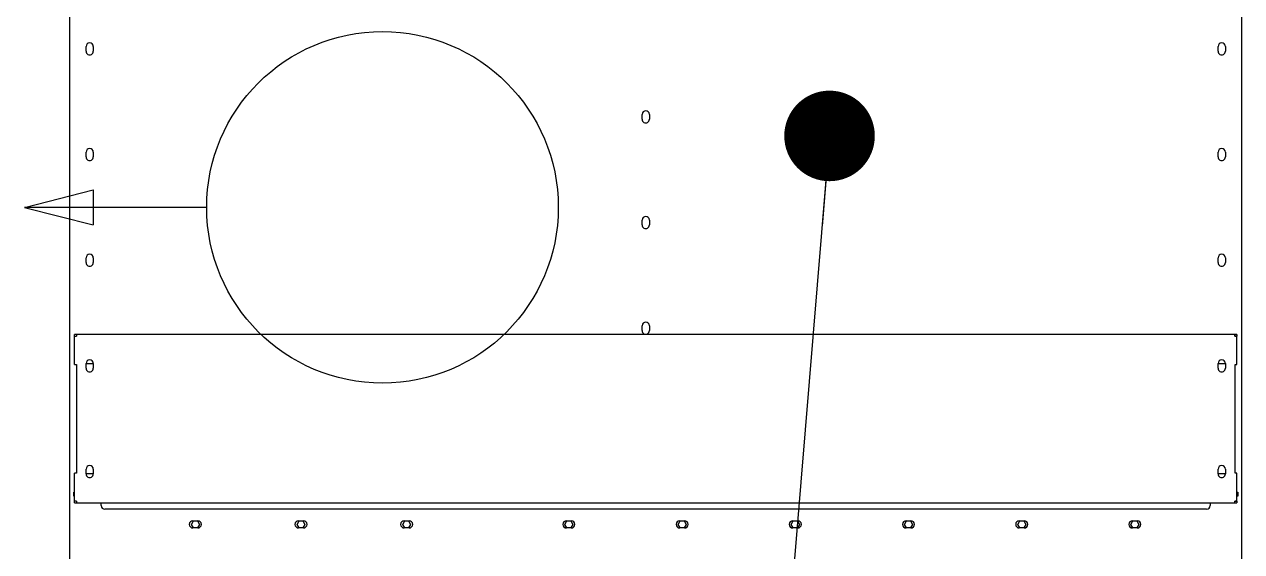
# Model space of a CAD drawing. Extents: x 28911 to 70911, y -59 to 29641.
# Drawn here: x 61483 to 63499, y 20203 to 21077 of the extents above; entities that cross this region are included whole.
import ezdxf
from ezdxf.lldxf.tags import DXFTag

# ---------------------------------------------------------------- set-up
doc = ezdxf.new("R2010")
doc.units = 0
doc.header["$LTSCALE"] = 300
doc.header["$MEASUREMENT"] = 0
doc.styles.get("Standard").update_dxf_attribs({"font": 'STANDARD'})
tags = doc.linetypes.add('NASCOSTA', pattern=[0.375, 0.25, -0.125]).pattern_tags.tags
tags[6:7] = [DXFTag(74, 4), DXFTag(75, 0), DXFTag(340, '0'), DXFTag(46, 1.0), DXFTag(50, 0.0), DXFTag(44, 0.0), DXFTag(45, 0.0)]
tags[4:5] = [DXFTag(74, 4), DXFTag(75, 0), DXFTag(340, '0'), DXFTag(46, 1.0), DXFTag(50, 0.0), DXFTag(44, 0.0), DXFTag(45, 0.0)]
doc.dimstyles.new('sc1a50_pollici', dxfattribs={"dimscale": 50, "dimtxt": 3, "dimasz": 3, "dimexe": 0, "dimexo": 0, "dimgap": 1, "dimtad": 1, "dimzin": 12, "dimdsep": 46, "dimtxsty": 'Standard', "dimblk": 'CLOSEDBLANK', "dimcen": 1, "dimclrd": 253, "dimclre": 253, "dimclrt": 2, "dimadec": 0, "dimazin": 3, "dimtfac": 1, "dimtmove": 0, "dimatfit": 1, "dimldrblk": 'CLOSEDBLANK', "dimfxl": 1, "dimtolj": 1, "dimtzin": 0, "dimarcsym": 0})

# ---------------------------------------------------------------- blocks, each defined once
blk = doc.blocks.new('A$Cedfd1987')
at = {"color": 7, "linetype": 'Continuous', "lineweight": 25}
for p, q in [((-2350.9, 1533), (-421, 1533)), ((-421, 1533), (558.9, 1533)), ((-685.5, 1525), (-682.5, 1525)), ((-685.5, 1525), (-685.5, 1521.9)), ((-685.5, 1521.9), (-685.5, -396.9)), ((-682.4, 1521.9), (-685.5, 1521.9)), ((-682.5, 1521.9), (-682.5, 1525)), ((-682.4, 1525), (-682.5, 1525)), ((-682.4, 1525), (-682.4, 1521.9)), ((-636, 1525), (-682.4, 1525)), ((-636, 1522), (-636, 1525)), ((-456, 1522), (-636, 1522)), ((-409.6, 1525), (-456, 1525)), ((-456, 1525), (-456, 1522)), ((-424.1, 1526.4), (-421, 1526.4)), ((-424.1, 1525), (-424.1, 1526.4)), ((-421, 1526.4), (-417.9, 1526.4)), ((-417.9, 1526.4), (-417.9, 1525)), ((-409.6, 1521.9), (-409.6, 1525)), ((-409.6, 1525), (-409.5, 1525)), ((-406.5, 1521.9), (-409.6, 1521.9)), ((-409.5, 1525), (-406.5, 1525)), ((-409.5, 1525), (-409.5, 1521.9)), ((-406.5, 1521.9), (-406.5, 1525)), ((-406.5, -396.9), (-406.5, 1521.9)), ((-1162.5, 1506), (-1154.5, 1506)), ((-1154.5, 1494), (-1162.5, 1494)), ((-987.5, 1506), (-979.5, 1506)), ((-979.5, 1494), (-987.5, 1494)), ((-812.5, 1506), (-804.5, 1506)), ((-804.5, 1494), (-812.5, 1494)), ((-637.5, 1506), (-629.5, 1506)), ((-637.5, 1494), (-637.5, 1506)), ((-629.5, 1494), (-637.5, 1494)), ((-462.5, 1506), (-454.5, 1506)), ((-454.5, 1494), (-462.5, 1494)), ((-454.5, 1506), (-454.5, 1494)), ((-406.5, 1481), (-402, 1481)), ((-396, 1475), (-396, -350)), ((-377, 1352.2), (-377, 1360.2)), ((-376.8, 1359.6), (-371, 1362.9)), ((-376.8, 1352.9), (-376.8, 1359.6)), ((-371, 1349.6), (-376.8, 1352.9)), ((-371, 1362.9), (-365.2, 1359.6)), ((-365.2, 1352.9), (-371, 1349.6)), ((-365.2, 1359.6), (-365.2, 1352.9)), ((-365, 1360.2), (-365, 1352.2)), ((-377, 1164.7), (-377, 1172.7)), ((-376.8, 1172.1), (-371, 1175.4)), ((-376.8, 1165.4), (-376.8, 1172.1)), ((-371, 1175.4), (-365.2, 1172.1)), ((-365.2, 1172.1), (-365.2, 1165.4)), ((-365, 1172.7), (-365, 1164.7)), ((-371, 1162.1), (-376.8, 1165.4)), ((-365.2, 1165.4), (-371, 1162.1)), ((-377, 977.2), (-377, 985.2)), ((-376.8, 984.6), (-371, 987.9)), ((-376.8, 977.9), (-376.8, 984.6)), ((-371, 974.6), (-376.8, 977.9)), ((-371, 987.9), (-365.2, 984.6)), ((-365.2, 977.9), (-371, 974.6)), ((-365.2, 984.6), (-365.2, 977.9)), ((-365, 985.2), (-365, 977.2)), ((-377, 789.7), (-377, 797.7)), ((-376.8, 797.1), (-371, 800.4)), ((-376.8, 790.4), (-376.8, 797.1)), ((-371, 787.1), (-376.8, 790.4)), ((-371, 800.4), (-365.2, 797.1)), ((-365.2, 790.4), (-371, 787.1)), ((-365.2, 797.1), (-365.2, 790.4)), ((-365, 797.7), (-365, 789.7)), ((-377, 602.2), (-377, 610.2)), ((-376.8, 609.6), (-371, 612.9)), ((-376.8, 602.9), (-376.8, 609.6)), ((-371, 612.9), (-365.2, 609.6)), ((-365.2, 609.6), (-365.2, 602.9)), ((-365, 610.2), (-365, 602.2)), ((-371, 599.6), (-376.8, 602.9)), ((-365.2, 602.9), (-371, 599.6)), ((-1050, 552), (-1042, 552)), ((-875, 552), (-867, 552)), ((-700, 552), (-692, 552)), ((-1042, 540), (-1050, 540)), ((-867, 540), (-875, 540)), ((-692, 540), (-700, 540)), ((-376.8, 422.1), (-371, 425.4)), ((-371, 425.4), (-365.2, 422.1)), ((-377, 414.7), (-377, 422.7)), ((-376.8, 415.4), (-376.8, 422.1)), ((-371, 412.1), (-376.8, 415.4)), ((-365.2, 415.4), (-371, 412.1)), ((-365.2, 422.1), (-365.2, 415.4)), ((-365, 422.7), (-365, 414.7)), ((-377, 146), (-377, 154)), ((-376.8, 153.3), (-371, 156.6)), ((-376.8, 146.7), (-376.8, 153.3)), ((-371, 143.4), (-376.8, 146.7)), ((-371, 156.6), (-365.2, 153.3)), ((-365.2, 146.7), (-371, 143.4)), ((-365.2, 153.3), (-365.2, 146.7)), ((-365, 154), (-365, 146)), ((-376.8, -21.7), (-371, -18.4)), ((-371, -18.4), (-365.2, -21.7)), ((-377, -29), (-377, -21)), ((-376.8, -28.3), (-376.8, -21.7)), ((-371, -31.6), (-376.8, -28.3)), ((-365.2, -28.3), (-371, -31.6)), ((-365.2, -21.7), (-365.2, -28.3)), ((-365, -21), (-365, -29)), ((-377, -204), (-377, -196)), ((-376.8, -196.7), (-371, -193.4)), ((-376.8, -203.3), (-376.8, -196.7)), ((-371, -193.4), (-365.2, -196.7)), ((-365.2, -196.7), (-365.2, -203.3)), ((-365, -196), (-365, -204)), ((-371, -206.6), (-376.8, -203.3)), ((-365.2, -203.3), (-371, -206.6)), ((-402, -356), (-406.5, -356)), ((-1162.5, -369), (-1154.5, -369)), ((-1154.5, -381), (-1162.5, -381)), ((-987.5, -369), (-979.5, -369)), ((-979.5, -381), (-987.5, -381)), ((-812.5, -369), (-804.5, -369)), ((-804.5, -381), (-812.5, -381)), ((-637.5, -369), (-629.5, -369)), ((-637.5, -381), (-637.5, -369)), ((-629.5, -381), (-637.5, -381)), ((-462.5, -369), (-454.5, -369)), ((-454.5, -381), (-462.5, -381)), ((-454.5, -369), (-454.5, -381)), ((-685.5, -396.9), (-682.4, -396.9)), ((-685.5, -396.9), (-685.5, -400)), ((-682.5, -400), (-685.5, -400)), ((-682.5, -400), (-682.5, -396.9)), ((-682.4, -400), (-682.5, -400)), ((-682.4, -400), (-682.4, -396.9)), ((-636, -400), (-682.4, -400)), ((-636, -397), (-456, -397)), ((-636, -400), (-636, -397)), ((-456, -397), (-456, -400)), ((-409.6, -400), (-456, -400)), ((-424.1, -401.4), (-424.1, -400)), ((-421, -401.4), (-424.1, -401.4)), ((-417.9, -401.4), (-421, -401.4)), ((-417.9, -400), (-417.9, -401.4)), ((-409.6, -396.9), (-406.5, -396.9)), ((-409.6, -396.9), (-409.6, -400)), ((-409.6, -400), (-409.5, -400)), ((-409.5, -396.9), (-409.5, -400)), ((-406.5, -400), (-409.5, -400)), ((-406.5, -400), (-406.5, -396.9)), ((-421, -408), (-2350.9, -408)), ((-1175, -408.2), (-1175, -408)), ((-1175, -408.5), (-1157, -408.5)), ((-1157, -408), (-1157, -408.2)), ((558.9, -408), (-421, -408))]:
    blk.add_line(p, q, dxfattribs=at)
at = {"color": 253}
for p, q in [((-896, -181.2), (-896, -483.2)), ((-896, -483.2), (-925.2, -369.3)), ((-925.2, -369.3), (-866.8, -369.3)), ((-896, -483.2), (-866.8, -369.3))]:
    blk.add_line(p, q, dxfattribs=at)
at = {"color": 253, "linetype": 'NASCOSTA'}
blk.add_circle((-896, 110), 291.2, dxfattribs=at)
at = {"color": 7, "linetype": 'Continuous', "lineweight": 25}
for centre, radius, start, end in [((-1162.5, 1500), 6, 90, 270), ((-1154.5, 1500), 6, 270, 90), ((-987.5, 1500), 6, 90, 270), ((-979.5, 1500), 6, 270, 90), ((-812.5, 1500), 6, 90, 270), ((-804.5, 1500), 6, 270, 90), ((-637.5, 1500), 6, 90, 270), ((-629.5, 1500), 6, 270, 90), ((-462.5, 1500), 6, 90, 270), ((-454.5, 1500), 6, 270, 90), ((-402, 1475), 6, 0, 90), ((-371, 1360.2), 6, 0, 180), ((-371, 1352.2), 6, 180, 0), ((-371, 1172.7), 6, 0, 180), ((-371, 1164.7), 6, 180, 0), ((-371, 985.2), 6, 0, 180), ((-371, 977.2), 6, 180, 0), ((-371, 797.7), 6, 0, 180), ((-371, 789.7), 6, 180, 0), ((-371, 610.2), 6, 0, 180), ((-371, 602.2), 6, 180, 0), ((-1050, 546), 6, 90, 270), ((-1042, 546), 6, 270, 90), ((-875, 546), 6, 90, 270), ((-867, 546), 6, 270, 90), ((-700, 546), 6, 90, 270), ((-692, 546), 6, 270, 90), ((-371, 422.7), 6, 0, 180), ((-371, 414.7), 6, 180, 0), ((-371, 154), 6, 0, 180), ((-371, 146), 6, 180, 0), ((-371, -21), 6, 0, 180), ((-371, -29), 6, 180, 0), ((-371, -196), 6, 0, 180), ((-371, -204), 6, 180, 0), ((-402, -350), 6, 270, 0), ((-1162.5, -375), 6, 90, 270), ((-1154.5, -375), 6, 270, 90), ((-987.5, -375), 6, 90, 270), ((-979.5, -375), 6, 270, 90), ((-812.5, -375), 6, 90, 270), ((-804.5, -375), 6, 270, 90), ((-637.5, -375), 6, 90, 270), ((-629.5, -375), 6, 270, 90), ((-462.5, -375), 6, 90, 270), ((-454.5, -375), 6, 270, 90), ((-1175, -407.5), 1, 210, 270), ((-1157, -407.5), 1, 270, 330)]:
    blk.add_arc(centre, radius, start, end, dxfattribs=at)
for points, knots in [([(-1175, -408.2), (-1175, -408.2), (-1175, -408.2), (-1175, -408.1), (-1174.9, -408), (-1174.9, -408)], [0, 0, 0, 0, 0.34867, 0.72575, 1, 1, 1, 1]), ([(-1157, -408.2), (-1157, -408.2), (-1157, -408.2), (-1157, -408.1), (-1157.1, -408), (-1157.1, -408)], [0, 0, 0, 0, 0.343884, 0.724791, 1, 1, 1, 1])]:
    blk.add_open_spline(points, degree=3, knots=knots, dxfattribs=at)
blk = doc.blocks.new('_ClosedBlank')
at = {"color": 0, "linetype": 'ByBlock', "lineweight": -2}
for p, q in [((-1, 0.167), (0, 0)), ((-1, 0.167), (-1, -0.167)), ((0, 0), (-1, -0.167))]:
    blk.add_line(p, q, dxfattribs=at)

msp = doc.modelspace()

# ---------------------------------------------------------------- block references
at = {"color": 1, "rotation": 270}
msp.add_blockref('A$Cedfd1987', (61965.933, 19877.689), dxfattribs=at)

# ---------------------------------------------------------------- leaders
msp.add_leader([(62816.362, 20891.998), (62251.465, 14097.084), (62256.349, 13741.156)], dimstyle='sc1a50_pollici', override={"dimtad": 0, "dimldrblk": 'Dot'})

doc.saveas('drawing.dxf')
